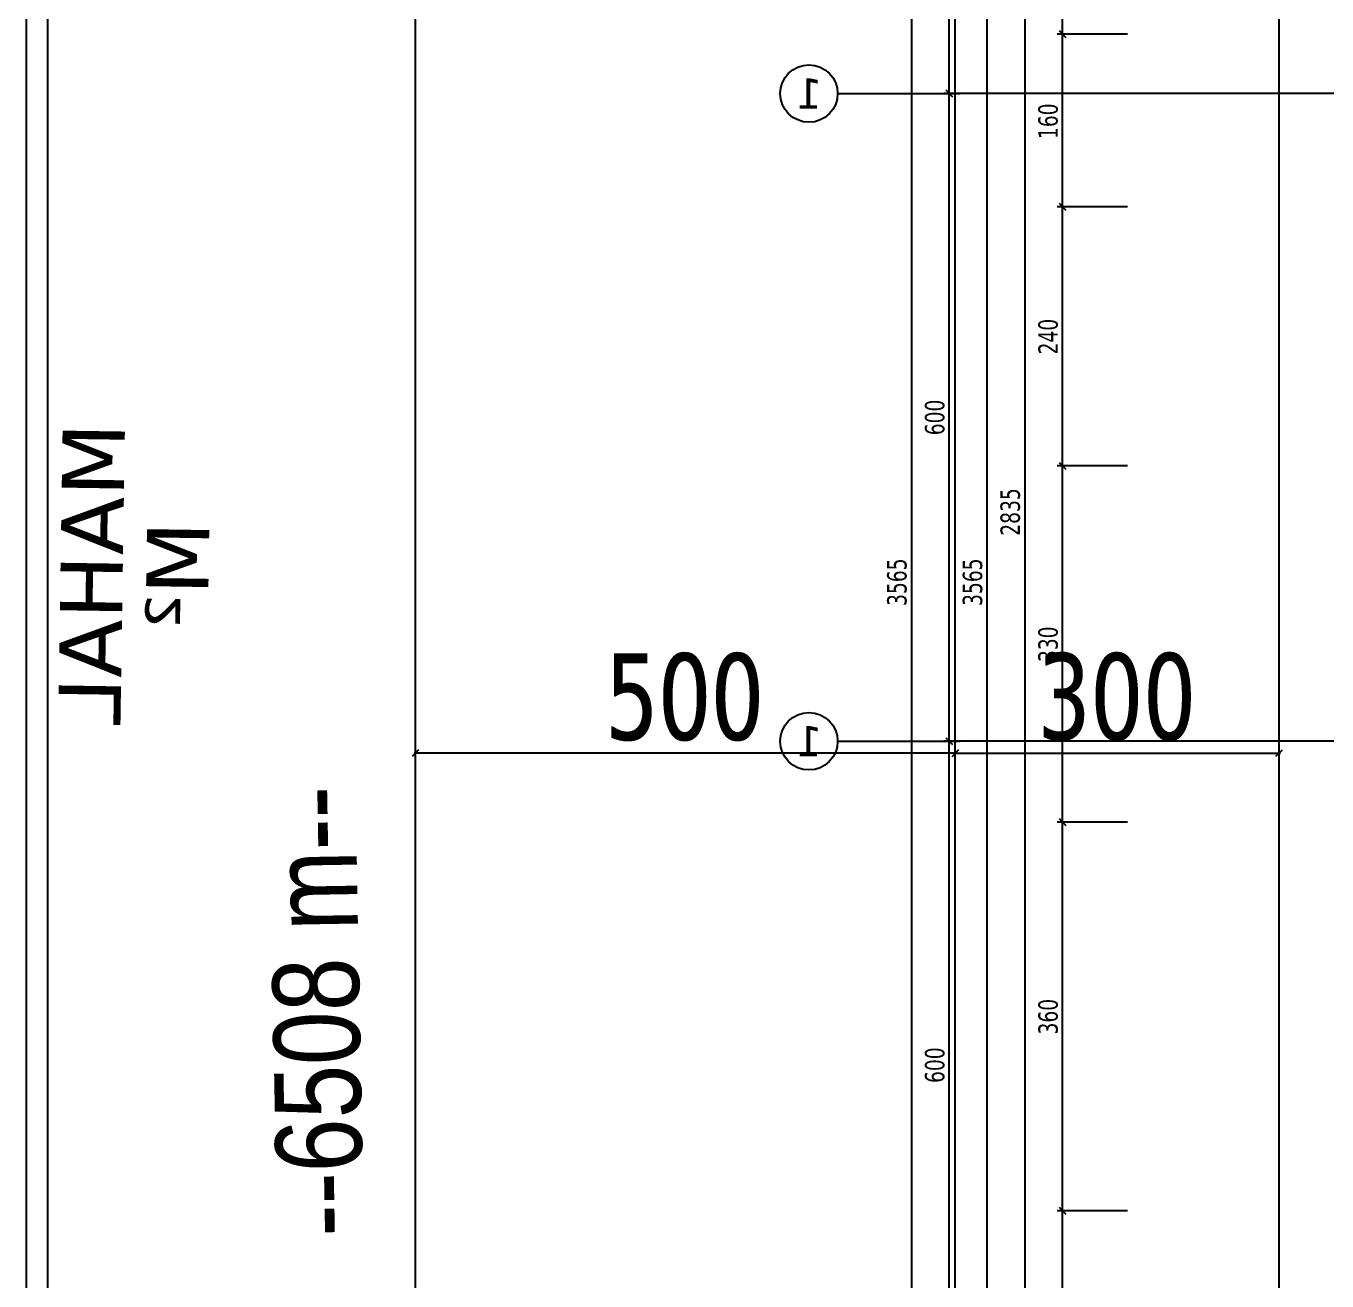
# Model space of a CAD drawing. Header units: millimetres. Extents: x 43168.9 to 43194.6, y -25545.1 to -25543.4.
# Drawn here: x 43172.4719 to 43172.7128, y -25544.3239 to -25544.0914 of the extents above; entities that cross this region are included whole.
import ezdxf
from ezdxf.enums import TextEntityAlignment as Align

# ---------------------------------------------------------------- set-up
doc = ezdxf.new("R2010")
doc.units = ezdxf.units.MM
doc.header["$LTSCALE"] = 200
for name, pattern in [('DASHDOT', [1, 0.5, -0.25, 0, -0.25]), ('DASHDOT2', [0.5, 0.25, -0.125, 0, -0.125]), ('DOT2', [0.125, 0, -0.125])]:
    doc.linetypes.add(name, pattern=pattern)
for name, color, linetype in [('aks_sgh', 5, 'DASHDOT2'), ('arsasiniri_sgh', 10, 'Continuous'), ('izd.tas.ust_sgh', 213, 'DOT2'), ('olcu-uyg_sgh', 193, 'Continuous'), ('olcuaks_sgh', 41, 'Continuous'), ('olcudis_sgh', 185, 'Continuous'), ('pafta_sgh', 11, 'Continuous'), ('yapi-yaklasma_sgh', 41, 'DASHDOT'), ('yazi-mahal_sgh', 12, 'Continuous')]:
    doc.layers.add(name, color=color, linetype=linetype)
doc.styles.add('dim', font='VERDANA.TTF', dxfattribs={"width": 0.7})
doc.styles.add('text1', font='VERDANA.TTF')
doc.styles.add('text2', font='arial.ttf')

# ---------------------------------------------------------------- blocks, each defined once
blk = doc.blocks.new('_Oblique')
at = {"color": 0, "linetype": 'ByBlock', "lineweight": -2}
blk.add_line((-0.5, -0.5), (0.5, 0.5), dxfattribs=at)

msp = doc.modelspace()

# ---------------------------------------------------------------- linework, layer by layer
at = {"color": 0, "linetype": 'ByBlock', "lineweight": -2}
for p, q in [((43172.66448, -25544.09352), (43172.66328, -25544.09232)), ((43172.66328, -25544.09232), (43172.66448, -25544.09352)), ((43172.64348, -25544.10452), (43172.64228, -25544.10332)), ((43172.64228, -25544.10332), (43172.64348, -25544.10452)), ((43172.66448, -25544.12552), (43172.66328, -25544.12432)), ((43172.66328, -25544.12432), (43172.66448, -25544.12552)), ((43172.66448, -25544.17352), (43172.66328, -25544.17232)), ((43172.66328, -25544.17232), (43172.66448, -25544.17352)), ((43172.64348, -25544.22452), (43172.64228, -25544.22332)), ((43172.64228, -25544.22332), (43172.64348, -25544.22452)), ((43172.54459, -25544.22554), (43172.5434, -25544.22674)), ((43172.6434, -25544.22672), (43172.64459, -25544.22552)), ((43172.64459, -25544.22552), (43172.6434, -25544.22672)), ((43172.70338, -25544.22671), (43172.70458, -25544.22551)), ((43172.66448, -25544.23952), (43172.66328, -25544.23832)), ((43172.66328, -25544.23832), (43172.66448, -25544.23952)), ((43172.66448, -25544.31152), (43172.66328, -25544.31032)), ((43172.66328, -25544.31032), (43172.66448, -25544.31152))]:
    msp.add_line(p, q, dxfattribs=at)
for p, q in [((43172.6222, -25544.10392), (43172.64488, -25544.10392)), ((43172.6222, -25544.22392), (43172.64488, -25544.22392))]:
    msp.add_line(p, q)
at = {"linetype": 'Continuous'}
for centre in [(43172.61688, -25544.10392), (43172.61688, -25544.22392)]:
    msp.add_circle(centre, 0.00532, dxfattribs=at)
at = {"layer": 'aks_sgh'}
for p, q in [((43173.44688, -25544.10392), (43172.64488, -25544.10392)), ((43173.44688, -25544.22392), (43172.64488, -25544.22392))]:
    msp.add_line(p, q, dxfattribs=at)
at = {"layer": 'arsasiniri_sgh', "color": 14}
msp.add_line((43172.544, -25544.89), (43172.544, -25543.58847), dxfattribs=at)
at = {"layer": 'izd.tas.ust_sgh', "ltscale": 0.5}
msp.add_line((43172.71188, -25544.46492), (43172.71188, -25543.86693), dxfattribs=at)
at = {"layer": 'olcu-uyg_sgh'}
for p, q in [((43172.64425, -25544.22612), (43172.54375, -25544.22614)), ((43172.64425, -25544.22612), (43172.54375, -25544.22614)), ((43172.544, -25544.23014), (43172.54399, -25544.22514)), ((43172.544, -25544.23014), (43172.54399, -25544.22514)), ((43172.64375, -25544.22612), (43172.70423, -25544.22611)), ((43172.64375, -25544.22612), (43172.70423, -25544.22611)), ((43172.644, -25544.23012), (43172.64399, -25544.22512)), ((43172.644, -25544.23012), (43172.64399, -25544.22512)), ((43172.644, -25544.23012), (43172.64399, -25544.22512)), ((43172.644, -25544.23012), (43172.64399, -25544.22512)), ((43172.70398, -25544.23011), (43172.70398, -25544.22511)), ((43172.70398, -25544.23011), (43172.70398, -25544.22511))]:
    msp.add_line(p, q, dxfattribs=at)
at = {"layer": 'olcuaks_sgh'}
for p, q in [((43172.63588, -25543.83767), (43172.63588, -25544.55117)), ((43172.64288, -25544.10417), (43172.64288, -25543.98367)), ((43172.64688, -25544.10392), (43172.64188, -25544.10392)), ((43172.64688, -25544.10392), (43172.64188, -25544.10392)), ((43172.64288, -25544.22417), (43172.64288, -25544.10367)), ((43172.64288, -25544.34417), (43172.64288, -25544.22367)), ((43172.64688, -25544.22392), (43172.64188, -25544.22392)), ((43172.64688, -25544.22392), (43172.64188, -25544.22392))]:
    msp.add_line(p, q, dxfattribs=at)
at = {"layer": 'olcudis_sgh'}
for p, q in [((43172.64988, -25544.55117), (43172.64988, -25543.83767)), ((43172.65688, -25543.89767), (43172.65688, -25544.46517)), ((43172.66388, -25544.09317), (43172.66388, -25544.04467)), ((43172.67588, -25544.09292), (43172.66288, -25544.09292)), ((43172.67588, -25544.09292), (43172.66288, -25544.09292)), ((43172.66388, -25544.12517), (43172.66388, -25544.09267)), ((43172.67588, -25544.12492), (43172.66288, -25544.12492)), ((43172.67588, -25544.12492), (43172.66288, -25544.12492)), ((43172.66388, -25544.17317), (43172.66388, -25544.12467)), ((43172.67588, -25544.17292), (43172.66288, -25544.17292)), ((43172.67588, -25544.17292), (43172.66288, -25544.17292)), ((43172.66388, -25544.23917), (43172.66388, -25544.17267)), ((43172.67588, -25544.23892), (43172.66288, -25544.23892)), ((43172.67588, -25544.23892), (43172.66288, -25544.23892)), ((43172.66388, -25544.31117), (43172.66388, -25544.23867)), ((43172.67588, -25544.31092), (43172.66288, -25544.31092)), ((43172.67588, -25544.31092), (43172.66288, -25544.31092)), ((43172.66388, -25544.35217), (43172.66388, -25544.31067))]:
    msp.add_line(p, q, dxfattribs=at)
at = {"layer": 'pafta_sgh'}
for p, q in [((43172.47188, -25543.526), (43172.47188, -25544.954)), ((43172.47588, -25543.53), (43172.47588, -25544.95))]:
    msp.add_line(p, q, dxfattribs=at)
at = {"layer": 'yapi-yaklasma_sgh'}
for p, q in [((43172.644, -25544.78759), (43172.644, -25543.79476)), ((43172.644, -25544.78759), (43172.644, -25543.79476)), ((43172.704, -25544.72615), (43172.704, -25543.79832)), ((43172.704, -25544.72615), (43172.704, -25543.79832))]:
    msp.add_line(p, q, dxfattribs=at)

# ---------------------------------------------------------------- block references
at = {"layer": 'olcu-uyg_sgh', "xscale": 0.001199999999140073, "yscale": 0.001199999999140073, "zscale": 0.001199999999140073}
for p, rotation in [((43172.544, -25544.22614), 180.0090298305697), ((43172.644, -25544.22612), 180.0090298305697), ((43172.644, -25544.22612), 0.009029830569646395), ((43172.70398, -25544.22611), 0.009029830569646395)]:
    msp.add_blockref('_Oblique', p, dxfattribs=dict(at, rotation=rotation))

# ---------------------------------------------------------------- texts
at = {"linetype": 'Continuous', "style": 'text1', "text_generation_flag": 4}
for p in [(43172.61688, -25544.10392), (43172.61688, -25544.22392)]:
    msp.add_attdef('1', text='', height=0.0056, rotation=180, dxfattribs=at).set_placement(p, align=Align.MIDDLE)
at = {"color": 7, "style": 'text1', "text_generation_flag": 4}
for tag, text, height, p in [('MAHAL', '', 0.01154, (43172.48402, -25544.19292)), ('M²', 'm²', 0.011537, (43172.49982, -25544.19316))]:
    msp.add_attdef(tag, text=text, height=height, rotation=269.1301, dxfattribs=at).set_placement(p, align=Align.MIDDLE)
at = {"layer": 'olcu-uyg_sgh', "color": 2, "style": 'dim', "width": 0.7}
for s, p in [('500', (43172.57911, -25544.22364)), ('300', (43172.65918, -25544.22362))]:
    msp.add_text(s, height=0.016, rotation=0.009, dxfattribs=at).set_placement(p)
at = {"layer": 'olcu-uyg_sgh', "color": 2, "char_height": 0.016, "attachment_point": 5, "rotation": 0.009, "style": 'dim'}
for s, insert in [('\\A1;500', (43172.59399, -25544.2158)), ('\\A1;300', (43172.67399, -25544.21578))]:
    msp.add_mtext(s, dxfattribs=dict(at, insert=insert))
at = {"layer": 'olcuaks_sgh', "color": 2, "style": 'dim', "width": 0.7}
for s, p in [('600', (43172.64197, -25544.16723)), ('3565', (43172.63497, -25544.19885)), ('600', (43172.64197, -25544.28723))]:
    msp.add_text(s, height=0.0036, rotation=90, dxfattribs=at).set_placement(p)
at = {"layer": 'olcudis_sgh', "color": 2, "style": 'dim', "width": 0.7}
for s, p in [('160', (43172.66297, -25544.11235)), ('240', (43172.66297, -25544.15225)), ('2835', (43172.65596, -25544.18584)), ('3565', (43172.64897, -25544.19885)), ('330', (43172.66297, -25544.20925)), ('360', (43172.66297, -25544.27825))]:
    msp.add_text(s, height=0.0036, rotation=90, dxfattribs=at).set_placement(p)
at = {"layer": 'yazi-mahal_sgh', "style": 'text2', "width": 0.8}
msp.add_text('--6508 m--', height=0.016, rotation=91.0003, dxfattribs=at).set_placement((43172.53436, -25544.31557))

doc.saveas('drawing.dxf')
